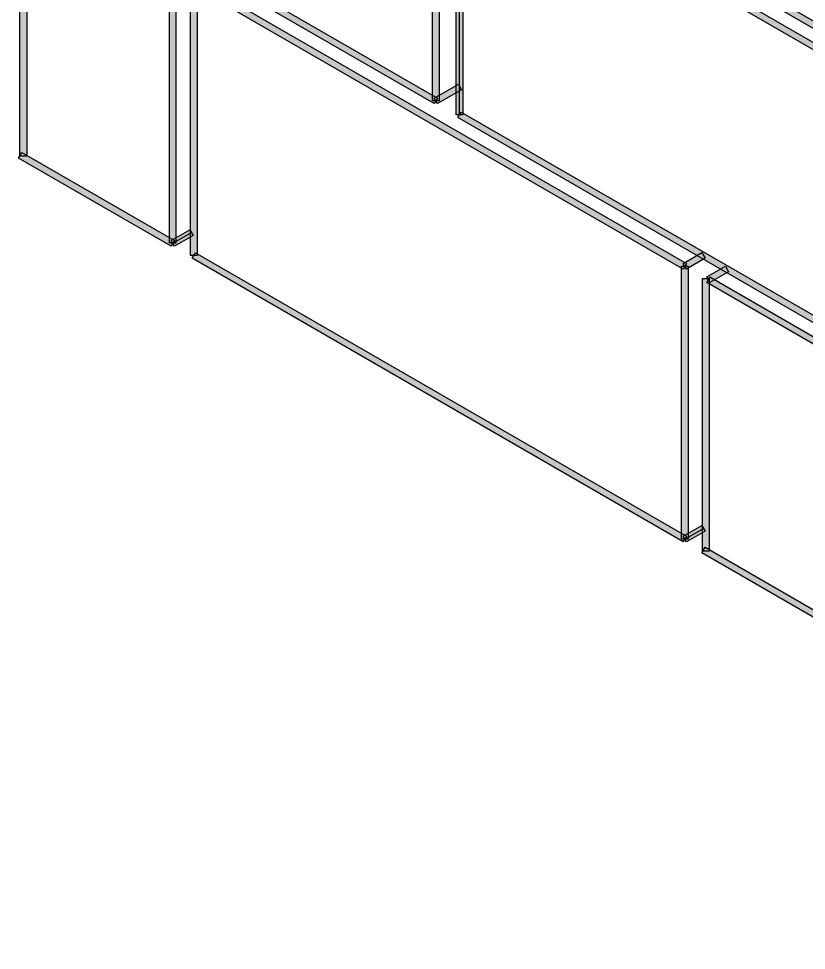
# Model space of a CAD drawing. Extents: x 0 to 119, y 0 to 84.
# Drawn here: x 51.236 to 53.431, y 55.449 to 58.044 of the extents above; entities that cross this region are included whole.
import ezdxf

# ---------------------------------------------------------------- set-up
doc = ezdxf.new("R2010")
doc.units = 0
doc.header["$MEASUREMENT"] = 0
doc.layers.add('3', color=7, linetype='CONTINUOUS')

msp = doc.modelspace()

# ---------------------------------------------------------------- linework, layer by layer
at = {"layer": '3', "color": 7, "linetype": 'Continuous'}
for p, q in [((52.464738, 57.775922), (52.464738, 58.535922)), ((51.665757, 57.418043), (51.717718, 57.448043)), ((53.092622, 56.594242), (53.144583, 56.624242))]:
    msp.add_line(p, q, dxfattribs=at)
for points in [[(52.407803, 57.814818), (52.389803, 57.814818), (52.389803, 58.574818), (52.407803, 58.574818), (52.407803, 57.814818)], [(52.407803, 57.814818), (52.389803, 57.814818), (52.389803, 58.574818), (52.407803, 58.574818), (52.407803, 57.814818)], [(53.804827, 57.773442), (53.795827, 57.757854), (52.461676, 58.528128), (52.470676, 58.543716), (53.804827, 57.773442)], [(52.455738, 58.535922), (52.473738, 58.535922), (52.473738, 57.775922), (52.455738, 57.775922), (52.455738, 58.535922)], [(51.243895, 58.470384), (51.252895, 58.485972), (52.403303, 57.822612), (52.394303, 57.807024), (51.243895, 58.470384)], [(51.239395, 58.421004), (51.259395, 58.421004), (51.259395, 57.661004), (51.239395, 57.661004), (51.239395, 58.421004)], [(55.067419, 57.104485), (55.058419, 57.088896), (53.140084, 58.196449), (53.149084, 58.212038), (55.067419, 57.104485)], [(51.656757, 58.178043), (51.674757, 58.178043), (51.674757, 57.418043), (51.656757, 57.418043), (51.656757, 58.178043)], [(53.097122, 57.362036), (53.088122, 57.346448), (51.719969, 58.136352), (51.728969, 58.15194), (53.097122, 57.362036)], [(51.733469, 57.384146), (51.715469, 57.384146), (51.715469, 58.144146), (51.733469, 58.144146), (51.733469, 57.384146)], [(52.461755, 57.861556), (52.470755, 57.845967), (52.403303, 57.807024), (52.394303, 57.822612), (52.461755, 57.861556)], [(52.461755, 57.861556), (52.470755, 57.845967), (52.403303, 57.807024), (52.394303, 57.822612), (52.461755, 57.861556)], [(52.460238, 57.768128), (52.469238, 57.783716), (53.804827, 57.013442), (53.795827, 56.997854), (52.460238, 57.768128)], [(51.670257, 57.425837), (51.661257, 57.410249), (51.236282, 57.65561), (51.245282, 57.671199), (51.670257, 57.425837)], [(51.670257, 57.410249), (51.661257, 57.425837), (51.713218, 57.455837), (51.722218, 57.440249), (51.670257, 57.410249)], [(53.097122, 56.602036), (53.088122, 56.586448), (51.719969, 57.376353), (51.728969, 57.391942), (53.097122, 56.602036)], [(53.097122, 57.346448), (53.088122, 57.362036), (53.140083, 57.392036), (53.149083, 57.376448), (53.097122, 57.346448)], [(53.083622, 57.354242), (53.101622, 57.354242), (53.101622, 56.594242), (53.083622, 56.594242), (53.083622, 57.354242)], [(53.162583, 57.308654), (53.153583, 57.324242), (53.205545, 57.354242), (53.214545, 57.338654), (53.162583, 57.308654)], [(55.067419, 56.224485), (55.058419, 56.208896), (53.153584, 57.308654), (53.162584, 57.324242), (55.067419, 56.224485)], [(53.142333, 57.320345), (53.160333, 57.320345), (53.160333, 56.560345), (53.142333, 56.560345), (53.142333, 57.320345)], [(53.097122, 56.586448), (53.088122, 56.602036), (53.140083, 56.632036), (53.149083, 56.616448), (53.097122, 56.586448)], [(55.067419, 55.464485), (55.058419, 55.448896), (53.140084, 56.556449), (53.149084, 56.572038), (55.067419, 55.464485)]]:
    msp.add_lwpolyline(points, dxfattribs=at)
for points in [[(55.067419, 57.864485), (53.153584, 58.948654), (53.162584, 58.964242)], [(55.067419, 57.864485), (53.162584, 58.964242), (55.067419, 57.864485)], [(55.067419, 57.864485), (55.058419, 57.848896), (53.153584, 58.948654)], [(52.407803, 57.814818), (52.389803, 57.814818), (52.389803, 58.574818)], [(52.407803, 57.814818), (52.389803, 58.574818), (52.407803, 58.574818)], [(52.407803, 57.814818), (52.389803, 57.814818), (52.389803, 58.574818)], [(52.407803, 57.814818), (52.389803, 58.574818), (52.407803, 58.574818)], [(52.407803, 57.814818), (52.407803, 58.574818), (52.407803, 57.814818)], [(52.407803, 57.814818), (52.407803, 58.574818), (52.407803, 57.814818)], [(53.804827, 57.773442), (52.461676, 58.528128), (52.470676, 58.543716)], [(53.804827, 57.773442), (52.470676, 58.543716), (53.804827, 57.773442)], [(52.455738, 58.535922), (52.473738, 58.535922), (52.473738, 57.775922)], [(52.455738, 58.535922), (52.473738, 57.775922), (52.455738, 57.775922)], [(52.455738, 58.535922), (52.455738, 57.775922), (52.455738, 58.535922)], [(53.804827, 57.773442), (53.795827, 57.757854), (52.461676, 58.528128)], [(51.243895, 58.470384), (51.252895, 58.485972), (52.403303, 57.822612)], [(51.243895, 58.470384), (52.403303, 57.822612), (52.394303, 57.807024)], [(51.243895, 58.470384), (52.394303, 57.807024), (51.243895, 58.470384)], [(51.239395, 58.421004), (51.259395, 58.421004), (51.259395, 57.661004)], [(51.239395, 58.421004), (51.259395, 57.661004), (51.239395, 57.661004)], [(51.239395, 58.421004), (51.239395, 57.661004), (51.239395, 58.421004)], [(55.067419, 57.104485), (53.140084, 58.196449), (53.149084, 58.212038)], [(55.067419, 57.104485), (53.149084, 58.212038), (55.067419, 57.104485)], [(51.656757, 58.178043), (51.674757, 58.178043), (51.674757, 57.418043)], [(51.656757, 58.178043), (51.674757, 57.418043), (51.656757, 57.418043)], [(51.656757, 58.178043), (51.656757, 57.418043), (51.656757, 58.178043)], [(55.067419, 57.104485), (55.058419, 57.088896), (53.140084, 58.196449)], [(53.097122, 57.362036), (51.719969, 58.136352), (51.728969, 58.15194)], [(53.097122, 57.362036), (51.728969, 58.15194), (53.097122, 57.362036)], [(51.733469, 57.384146), (51.715469, 57.384146), (51.715469, 58.144146)], [(51.733469, 57.384146), (51.715469, 58.144146), (51.733469, 58.144146)], [(53.097122, 57.362036), (53.088122, 57.346448), (51.719969, 58.136352)], [(51.733469, 57.384146), (51.733469, 58.144146), (51.733469, 57.384146)], [(52.461755, 57.861556), (52.403303, 57.807024), (52.394303, 57.822612)], [(52.461755, 57.861556), (52.394303, 57.822612), (52.461755, 57.861556)], [(52.461755, 57.861556), (52.403303, 57.807024), (52.394303, 57.822612)], [(52.461755, 57.861556), (52.394303, 57.822612), (52.461755, 57.861556)], [(52.461755, 57.861556), (52.470755, 57.845967), (52.403303, 57.807024)], [(52.461755, 57.861556), (52.470755, 57.845967), (52.403303, 57.807024)], [(52.460238, 57.768128), (52.469238, 57.783716), (53.804827, 57.013442)], [(52.460238, 57.768128), (53.804827, 57.013442), (53.795827, 56.997854)], [(52.460238, 57.768128), (53.795827, 56.997854), (52.460238, 57.768128)], [(51.670257, 57.425837), (51.236282, 57.65561), (51.245282, 57.671199)], [(51.670257, 57.425837), (51.245282, 57.671199), (51.670257, 57.425837)], [(51.670257, 57.425837), (51.661257, 57.410249), (51.236282, 57.65561)], [(51.670257, 57.410249), (51.661257, 57.425837), (51.713218, 57.455837)], [(51.670257, 57.410249), (51.713218, 57.455837), (51.722218, 57.440249)], [(51.670257, 57.410249), (51.722218, 57.440249), (51.670257, 57.410249)], [(53.097122, 56.602036), (51.719969, 57.376353), (51.728969, 57.391942)], [(53.097122, 56.602036), (53.088122, 56.586448), (51.719969, 57.376353)], [(53.097122, 56.602036), (51.728969, 57.391942), (53.097122, 56.602036)], [(53.097122, 57.346448), (53.088122, 57.362036), (53.140083, 57.392036)], [(53.097122, 57.346448), (53.140083, 57.392036), (53.149083, 57.376448)], [(53.097122, 57.346448), (53.149083, 57.376448), (53.097122, 57.346448)], [(53.083622, 57.354242), (53.101622, 57.354242), (53.101622, 56.594242)], [(53.083622, 57.354242), (53.101622, 56.594242), (53.083622, 56.594242)], [(53.083622, 57.354242), (53.083622, 56.594242), (53.083622, 57.354242)], [(53.162583, 57.308654), (53.153583, 57.324242), (53.205545, 57.354242)], [(53.162583, 57.308654), (53.205545, 57.354242), (53.214545, 57.338654)], [(55.067419, 56.224485), (53.153584, 57.308654), (53.162584, 57.324242)], [(53.162583, 57.308654), (53.214545, 57.338654), (53.162583, 57.308654)], [(55.067419, 56.224485), (53.162584, 57.324242), (55.067419, 56.224485)], [(53.142333, 57.320345), (53.160333, 57.320345), (53.160333, 56.560345)], [(53.142333, 57.320345), (53.160333, 56.560345), (53.142333, 56.560345)], [(53.142333, 57.320345), (53.142333, 56.560345), (53.142333, 57.320345)], [(55.067419, 56.224485), (55.058419, 56.208896), (53.153584, 57.308654)], [(53.097122, 56.586448), (53.088122, 56.602036), (53.140083, 56.632036)], [(53.097122, 56.586448), (53.140083, 56.632036), (53.149083, 56.616448)], [(53.097122, 56.586448), (53.149083, 56.616448), (53.097122, 56.586448)], [(55.067419, 55.464485), (53.140084, 56.556449), (53.149084, 56.572038)], [(55.067419, 55.464485), (53.149084, 56.572038), (55.067419, 55.464485)], [(55.067419, 55.464485), (55.058419, 55.448896), (53.140084, 56.556449)]]:
    msp.add_solid(points, dxfattribs=at)

doc.saveas('drawing.dxf')
